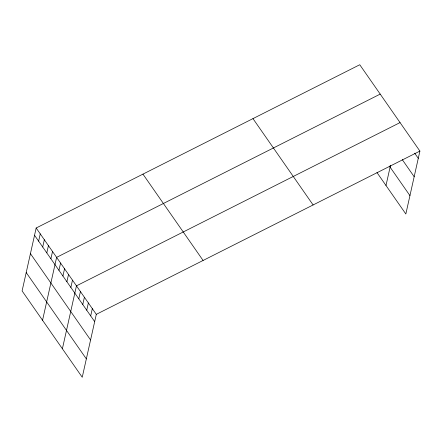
<?xml version="1.0" encoding="UTF-8"?>
<svg xmlns="http://www.w3.org/2000/svg" width="442" height="442" viewBox="0 0 442 442"><rect width="100%" height="100%" fill="white"/><g stroke="black" fill="none" stroke-linecap="round" stroke-linejoin="round"><path stroke-width="0.66" d="M36.161 228.011L22.1 290.919L82.24 377.258L96.301 314.345L36.161 228.011L359.76 64.742L419.9 151.081L405.839 213.989L376.971 172.546M38.625 241.15L40.25 233.879M42.714 247.023L44.338 239.752M46.808 252.89L48.432 245.625M50.896 258.763L52.521 251.492M42.548 320.273L56.609 257.366L380.208 94.096M58.952 270.333L60.576 263.062M62.924 276.029L64.549 268.764M66.891 281.725L68.516 274.46M70.858 287.427L72.482 280.156M62.394 348.766L76.455 285.858L400.054 122.589M78.798 298.825L80.422 291.554M82.77 304.521L84.394 297.251M86.737 310.218L88.361 302.952M90.704 315.919L92.328 308.649M385.993 185.496L390.518 165.247M96.301 314.345L419.9 151.081M414.668 153.17L418.276 158.347M402.264 159.617L414.171 176.712M389.374 166.104L409.944 195.629M252.973 118.622L313.113 204.955M142.948 174.131L203.088 260.471M34.537 235.282L94.676 321.616M30.432 253.642L90.571 339.975M26.205 272.559L86.339 358.893"/></g></svg>
